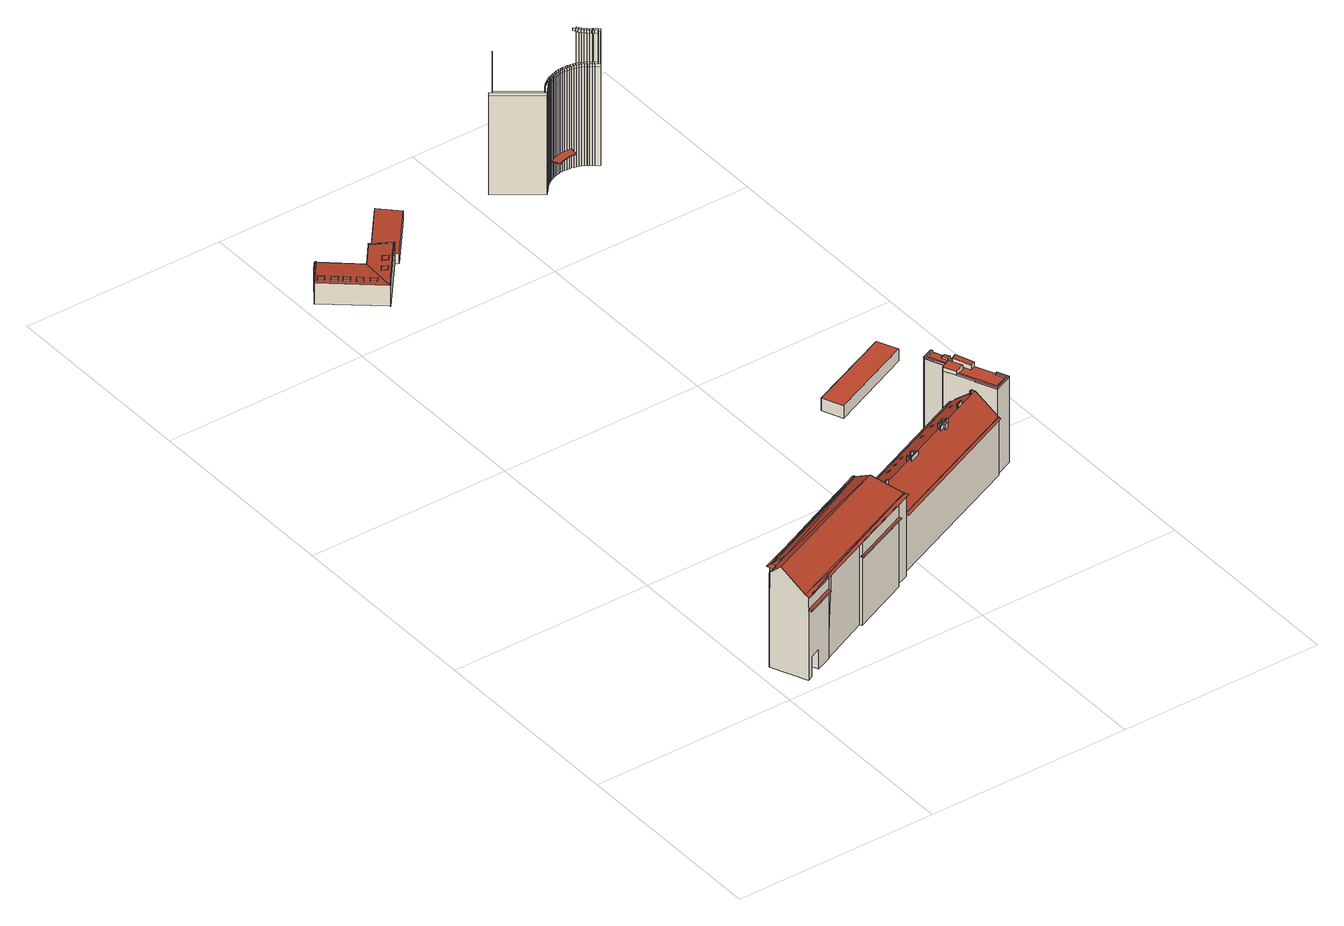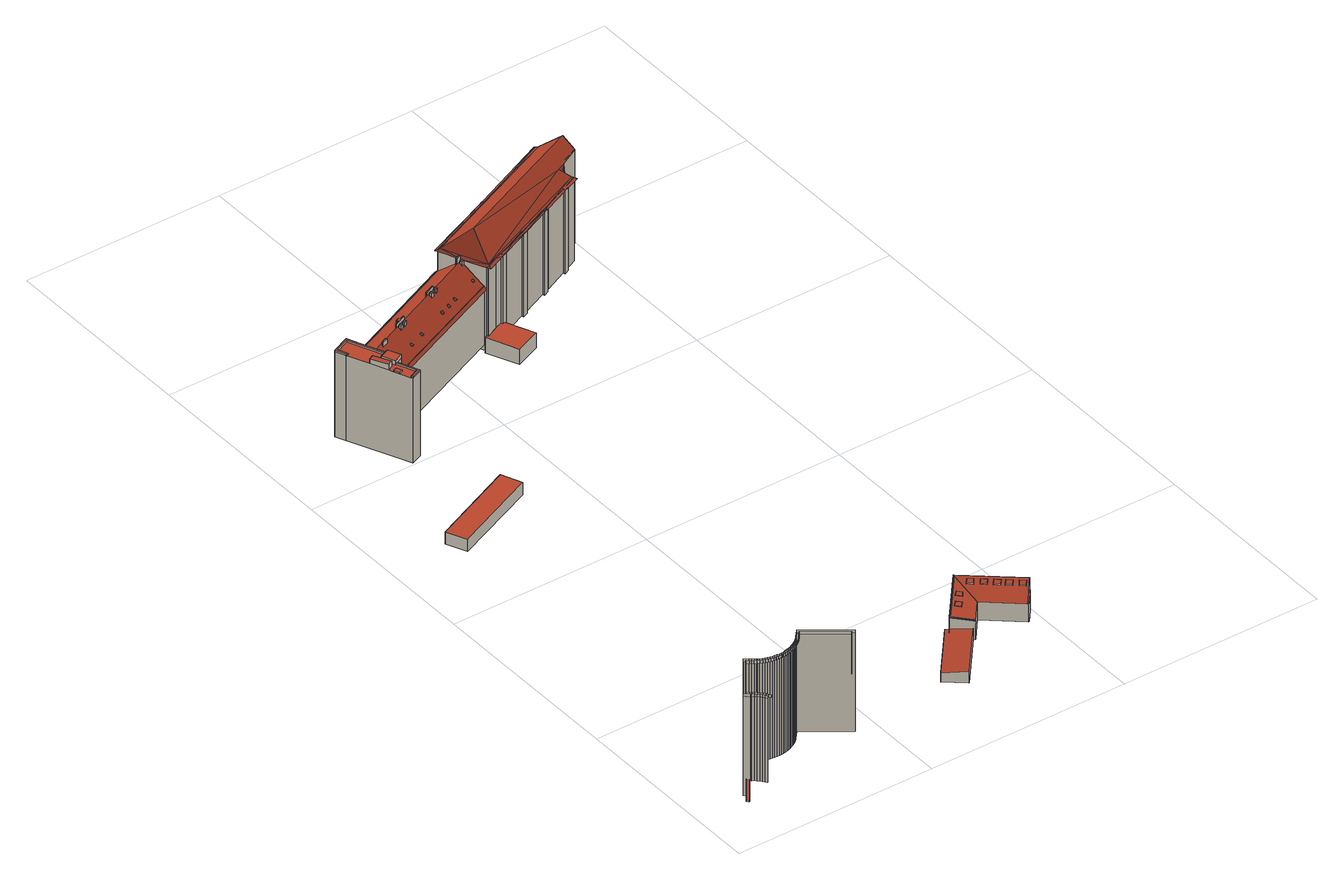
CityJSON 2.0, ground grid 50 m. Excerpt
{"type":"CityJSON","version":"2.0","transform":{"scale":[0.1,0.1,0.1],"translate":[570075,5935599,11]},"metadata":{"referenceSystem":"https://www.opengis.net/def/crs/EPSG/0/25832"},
"CityObjects":{
"building1":{"type":"Building","attributes":{"Grundfläche 2D":"473.805263","Grundhöhe NN":"13.768"},"children":["building1-1","building1-2"],"geometry":[{"type":"Solid","lod":"3","boundaries":[[[[0,1,2,3,4,5]],[[6,1,0,5,7,8,9,10,11]],[[12,13,14,15,16,17,18]],[[19,20,12,18]],[[21,22,23,19]],[[24,25,23]],[[23,22,26,27,28,20,19],[25,24,23]],[[27,29,20,28]],[[27,30,31,32,33,20,29]],[[33,34,35,36,37]],[[33,37,20]],[[38,39,40]],[[41,42,40,39,43,44]],[[35,45,42,41,37,36]],[[38,8,7,46,47]],[[39,38,47,43]],[[44,43,47,46,7]],[[41,44,7,5,37]],[[5,13,37]],[[13,12,37]],[[3,2,15,48,4]],[[37,12,20]],[[4,13,5]],[[4,48,15,14,13]],[[49,50,51,52,53,17,54,55]],[[21,19,18,17,53,56,57,58]],[[57,56,59,60,61,62,63,64,21,58]],[[65,64,63,66]],[[65,66,23]],[[23,66,67,68]],[[69,68,67,70,71,72]],[[73,69,72,71,70,74,75]],[[24,75,74,76]],[[25,24,76,77]],[[78,79,31,29,28,25,77,80]],[[34,33,32,31,79,81]],[[82,34,81,83]],[[84,82,83,85]],[[41,36,84,85,86]],[[87,41,86,88]],[[89,90,44,87,88,91]],[[92,90,89,93]],[[94,43,95,96]],[[43,92,93,95]],[[97,94,96,98]],[[99,97,98,100]],[[101,99,100,102]],[[103,101,102,104]],[[105,8,47,103,104,106]],[[107,8,105,108]],[[46,107,108,109]],[[7,46,109,110]],[[111,112,7,110,113]],[[114,10,115,116]],[[117,0,118,119,120]],[[10,111,113,115]],[[118,114,116,119]],[[121,122,123,3,124,117,120,125]],[[123,122,48]],[[122,126,48]],[[14,126,122,121]],[[54,14,121,55]],[[62,61,50,49]],[[52,51,60,59]],[[110,109,108,105,106,104,102,100,98,96,95,93,89,91,88,86,85,83,81,79,78,80,77,76,74,70,67,66,63,62,49,55,121,122,121,125,120,119,116,115,113]],[[52,59,56,53]],[[2,1,117,124,3]],[[6,117,1]],[[3,123,48,15,2]],[[16,15,14,54,17]],[[14,15,48,126]],[[64,65,23]],[[69,73,75,24,25,28,27,26,22,21,64,23,68]],[[28,29,30,27]],[[29,31,30]],[[34,82,84,35]],[[35,84,45]],[[45,36,41,42]],[[84,36,45]],[[44,90,92,97,38,40,42,41]],[[99,8,38,97]],[[8,107,46,7,9,8,99,47]],[[10,114,118,0,6,11,10,9,7,112,111]],[[0,117,6]],[[44,41,87]],[[94,92,43]],[[94,97,92]],[[99,101,47]],[[101,103,47]],[[61,60,51,50]]]],"semantics":{"surfaces":[{"type":"RoofSurface"},{"type":"WallSurface"},{"type":"GroundSurface"},{"type":"OuterCeilingSurface"}],"values":[[0,0,0,0,0,0,0,0,0,0,0,0,0,0,0,0,0,0,0,0,0,0,0,0,1,1,1,1,1,1,1,1,1,1,1,1,1,1,1,1,1,1,1,1,1,1,1,1,1,1,1,1,1,1,1,1,1,1,1,1,1,1,1,1,2,2,0,0,0,0,0,0,0,0,0,0,0,0,0,0,0,0,0,0,0,0,0,0,0,3]]}}]},
"building1-1":{"type":"BuildingInstallation","parents":["building1"],"geometry":[{"type":"MultiSurface","lod":"3","boundaries":[[[127,128,129,130,131,72]],[[129,128,127,132,133,134]],[[130,129,134,135]],[[131,130,135,136]],[[127,72,131,136,71,132]],[[71,136,135,134,133,132]]],"semantics":{"surfaces":[{"type":"RoofSurface"},{"type":"WallSurface"},{"type":"OuterCeilingSurface"}],"values":[0,1,1,1,1,2]}}]},
"building1-2":{"type":"BuildingInstallation","parents":["building1"],"geometry":[{"type":"MultiSurface","lod":"3","boundaries":[[[58,137,138,139,140]],[[141,138,137,58,57,142]],[[140,143,57,58]],[[139,138,141,144]],[[139,144,143,140]],[[141,142,57,143,144]]],"semantics":{"surfaces":[{"type":"RoofSurface"},{"type":"WallSurface"},{"type":"OuterCeilingSurface"}],"values":[0,1,1,1,1,2]}}]},
"building2":{"type":"Building","attributes":{"Grundfläche 2D":"54.736061","Grundhöhe NN":"13.752"},"geometry":[{"type":"Solid","lod":"3","boundaries":[[[[145,146,147,148,149,150,151,152,153]],[[154,155,148,147]],[[155,89,149,148]],[[88,85,151,150]],[[89,88,150,149]],[[85,83,152,151]],[[83,81,153,152]],[[81,156,145,153]],[[156,157,146,145]],[[157,154,147,146]],[[155,154,157,156,81,83,85,88,89]]]],"semantics":{"surfaces":[{"type":"RoofSurface"},{"type":"WallSurface"},{"type":"GroundSurface"}],"values":[[0,1,1,1,1,1,1,1,1,1,2]]}}]},
"building3":{"type":"Building","attributes":{"Grundfläche 2D":"262.554504","Grundhöhe NN":"14.884"},"children":["building3-1","building3-2","building3-3","building3-4","building3-5","building3-6","building3-7","building3-8","building3-9"],"geometry":[{"type":"Solid","lod":"3","boundaries":[[[[158,159,160,161,162,163,164]],[[165,166,167,168,169,170,171,172,173,174,175,162,161,160]],[[176,160,159]],[[177,178,179,180,181]],[[181,180,182,183]],[[177,184,185,178]],[[179,178,185,186]],[[180,179,186,182]],[[162,187,184,177,163]],[[188,158,164,163,177,181,183]],[[159,158,188,189]],[[176,159,189,190]],[[160,176,190,191]],[[166,165,160,191,192]],[[193,170,169,168,167,166,192,194]],[[195,172,171,170,193,196]],[[174,173,172,195,197]],[[162,175,174,197,198,187]],[[189,188,183,182,186,185,184,187,198,197,195,196,193,194,192,191,190]]]],"semantics":{"surfaces":[{"type":"RoofSurface"},{"type":"WallSurface"},{"type":"GroundSurface"}],"values":[[0,0,0,0,1,1,1,1,1,1,1,1,1,1,1,1,1,1,2]]}}]},
"building3-1":{"type":"BuildingInstallation","parents":["building3"],"geometry":[{"type":"MultiSurface","lod":"3","boundaries":[[[199,200,201,202]],[[202,201,203,204]],[[199,202,204,205]],[[200,199,205,206]],[[201,200,206,203]]],"semantics":{"surfaces":[{"type":"RoofSurface"},{"type":"WallSurface"}],"values":[0,1,1,1,1]}}]},
"building3-2":{"type":"BuildingInstallation","parents":["building3"],"geometry":[{"type":"MultiSurface","lod":"3","boundaries":[[[207,208,209,210]],[[210,209,211,212]],[[207,210,212,213]],[[208,207,213,214]],[[209,208,214,211]]],"semantics":{"surfaces":[{"type":"RoofSurface"},{"type":"WallSurface"}],"values":[0,1,1,1,1]}}]},
"building3-3":{"type":"BuildingInstallation","parents":["building3"],"geometry":[{"type":"MultiSurface","lod":"3","boundaries":[[[215,216,217,218]],[[218,217,219,220]],[[215,218,220,221]],[[216,215,221,222]],[[217,216,222,219]]],"semantics":{"surfaces":[{"type":"RoofSurface"},{"type":"WallSurface"}],"values":[0,1,1,1,1]}}]},
"building3-4":{"type":"BuildingInstallation","parents":["building3"],"geometry":[{"type":"MultiSurface","lod":"3","boundaries":[[[223,224,225,226,227,228,229,230]],[[231,232,227,226]],[[170,171,223,230]],[[165,231,226,225,224,223,171,233]],[[165,166,232,231]],[[228,227,232,166,167,168,169,170,230,229]]],"semantics":{"surfaces":[{"type":"RoofSurface"},{"type":"WallSurface"}],"values":[0,0,1,1,1,1]}}]},
"building3-5":{"type":"BuildingInstallation","parents":["building3"],"geometry":[{"type":"MultiSurface","lod":"3","boundaries":[[[234,235,236,237]],[[237,236,238,239]],[[234,237,239,240]],[[235,234,240,241]],[[236,235,241,238]]],"semantics":{"surfaces":[{"type":"RoofSurface"},{"type":"WallSurface"}],"values":[0,1,1,1,1]}}]},
"building3-6":{"type":"BuildingInstallation","parents":["building3"],"geometry":[{"type":"MultiSurface","lod":"3","boundaries":[[[242,243,244,245]],[[246,243,242]],[[247,248,246]],[[243,246,248,249,250]],[[251,252,247]],[[252,248,247]],[[253,252,251]],[[175,162,242,245]],[[162,163,246,242]],[[163,164,158,251,247,246]],[[158,159,253,251]],[[159,254,248,252,253]],[[244,243,250,249,248,254,161,175,245]]],"semantics":{"surfaces":[{"type":"RoofSurface"},{"type":"WallSurface"}],"values":[0,0,0,0,0,0,0,1,1,1,1,1,1]}}]},
"building3-7":{"type":"BuildingInstallation","parents":["building3"],"geometry":[{"type":"MultiSurface","lod":"3","boundaries":[[[255,256,257,258]],[[258,257,259,260]],[[255,258,260,261]],[[256,255,261,262]],[[257,256,262,259]]],"semantics":{"surfaces":[{"type":"RoofSurface"},{"type":"WallSurface"}],"values":[0,1,1,1,1]}}]},
"building3-8":{"type":"BuildingInstallation","parents":["building3"],"geometry":[{"type":"MultiSurface","lod":"3","boundaries":[[[263,264,265,266]],[[267,268,264,263]],[[268,269,265,264]],[[269,270,266,265]],[[267,263,266,270]]],"semantics":{"surfaces":[{"type":"RoofSurface"},{"type":"WallSurface"}],"values":[0,1,1,1,1]}}]},
"building3-9":{"type":"BuildingInstallation","parents":["building3"],"geometry":[{"type":"MultiSurface","lod":"3","boundaries":[[[271,272,273,274]],[[271,274,275,276]],[[274,273,277,275]],[[272,271,276,278]],[[273,272,278,277]]],"semantics":{"surfaces":[{"type":"RoofSurface"},{"type":"WallSurface"}],"values":[0,1,1,1,1]}}]},
"building4":{"type":"Building","attributes":{"Grundfläche 2D":"434.879198","Grundhöhe NN":"15.143"},"children":["building4-1","building4-2","building4-3","building4-4","building4-5","building4-6","building4-7","building4-8","building4-9","building4-10","building4-11","building4-12","building4-13","building4-14","building4-15","building4-16","building4-17"],"geometry":[{"type":"Solid","lod":"3","boundaries":[[[[279,280,281,282,283,284,285,286,287,288,289,290]],[[291,292,293,294,295,296,297,298,299,290,289,288,287,286,285]],[[300,301,302,294,293,292,291,285,284,283,303,304,305]],[[298,294,302,306]],[[280,279,290,299,298,306,307]],[[283,280,307,303]],[[305,304,303,307,306,302,301,300]],[[294,298,297,296,295]],[[283,282,281,280]]]],"semantics":{"surfaces":[{"type":"RoofSurface"},{"type":"WallSurface"},{"type":"GroundSurface"}],"values":[[0,0,1,1,1,1,2,0,0]]}}]},
"building4-1":{"type":"BuildingInstallation","parents":["building4"],"geometry":[{"type":"MultiSurface","lod":"3","boundaries":[[[308,309,310,311]],[[310,309,312,313]],[[311,310,313,314]],[[308,311,314,315]],[[309,308,315,312]]],"semantics":{"surfaces":[{"type":"RoofSurface"},{"type":"WallSurface"}],"values":[0,1,1,1,1]}}]},
"building4-2":{"type":"BuildingInstallation","parents":["building4"],"geometry":[{"type":"MultiSurface","lod":"3","boundaries":[[[316,317,318,319]],[[316,319,320,321]],[[322,320,319,318]],[[317,316,321,323]],[[317,323,322,318]]],"semantics":{"surfaces":[{"type":"RoofSurface"},{"type":"WallSurface"}],"values":[0,1,1,1,1]}}]},
"building4-3":{"type":"BuildingInstallation","parents":["building4"],"geometry":[{"type":"MultiSurface","lod":"3","boundaries":[[[324,325,326,327]],[[326,328,329,327]],[[329,330,324,327]],[[325,324,330,331]],[[326,325,331,328]]],"semantics":{"surfaces":[{"type":"RoofSurface"},{"type":"WallSurface"}],"values":[0,1,1,1,1]}}]},
"building4-4":{"type":"BuildingInstallation","parents":["building4"],"geometry":[{"type":"MultiSurface","lod":"3","boundaries":[[[332,333,334,335]],[[335,334,336,337]],[[332,335,337,338]],[[333,332,338,339]],[[334,333,339,336]]],"semantics":{"surfaces":[{"type":"RoofSurface"},{"type":"WallSurface"}],"values":[0,1,1,1,1]}}]},
"building4-5":{"type":"BuildingInstallation","parents":["building4"],"geometry":[{"type":"MultiSurface","lod":"3","boundaries":[[[340,341,342,343]],[[344,299,343,342]],[[340,343,299,345]],[[341,340,345,346]],[[342,341,346,344]]],"semantics":{"surfaces":[{"type":"RoofSurface"},{"type":"WallSurface"}],"values":[0,1,1,1,1]}}]},
"building4-6":{"type":"BuildingInstallation","parents":["building4"],"geometry":[{"type":"MultiSurface","lod":"3","boundaries":[[[347,348,349,350]],[[350,349,351,352]],[[349,348,353,351]],[[347,350,352,354]],[[348,347,354,353]]],"semantics":{"surfaces":[{"type":"RoofSurface"},{"type":"WallSurface"}],"values":[0,1,1,1,1]}}]},
"building4-7":{"type":"BuildingInstallation","parents":["building4"],"geometry":[{"type":"MultiSurface","lod":"3","boundaries":[[[355,356,357,358]],[[357,356,359,360]],[[356,355,361,359]],[[358,357,360,362]],[[355,358,362,361]]],"semantics":{"surfaces":[{"type":"RoofSurface"},{"type":"WallSurface"}],"values":[0,1,1,1,1]}}]},
"building4-8":{"type":"BuildingInstallation","parents":["building4"],"geometry":[{"type":"MultiSurface","lod":"3","boundaries":[[[363,364,365,366]],[[366,365,367,368]],[[368,369,363,366]],[[364,363,369,370]],[[365,364,370,367]]],"semantics":{"surfaces":[{"type":"RoofSurface"},{"type":"WallSurface"}],"values":[0,1,1,1,1]}}]},
"building4-9":{"type":"BuildingInstallation","parents":["building4"],"geometry":[{"type":"MultiSurface","lod":"3","boundaries":[[[371,372,373,374]],[[374,373,375,376]],[[376,377,371,374]],[[372,371,377,378]],[[373,372,378,375]]],"semantics":{"surfaces":[{"type":"RoofSurface"},{"type":"WallSurface"}],"values":[0,1,1,1,1]}}]},
"building4-10":{"type":"BuildingInstallation","parents":["building4"],"geometry":[{"type":"MultiSurface","lod":"3","boundaries":[[[379,380,381,382]],[[382,381,383,384]],[[379,382,384,385]],[[380,379,385,386]],[[381,380,386,383]]],"semantics":{"surfaces":[{"type":"RoofSurface"},{"type":"WallSurface"}],"values":[0,1,1,1,1]}}]},
"building4-11":{"type":"BuildingInstallation","parents":["building4"],"geometry":[{"type":"MultiSurface","lod":"3","boundaries":[[[387,388,389,390]],[[390,389,391,392]],[[387,390,392,393]],[[388,387,393,394]],[[389,388,394,391]]],"semantics":{"surfaces":[{"type":"RoofSurface"},{"type":"WallSurface"}],"values":[0,1,1,1,1]}}]},
"building4-12":{"type":"BuildingInstallation","parents":["building4"],"geometry":[{"type":"MultiSurface","lod":"3","boundaries":[[[395,396,397,398]],[[396,395,399,400]],[[398,397,401,402]],[[395,398,402,399]],[[397,396,400,401]]],"semantics":{"surfaces":[{"type":"RoofSurface"},{"type":"WallSurface"}],"values":[0,1,1,1,1]}}]},
"building4-13":{"type":"BuildingInstallation","parents":["building4"],"geometry":[{"type":"MultiSurface","lod":"3","boundaries":[[[403,404,405,406]],[[406,405,407,408]],[[403,406,408,409]],[[404,403,409,410]],[[405,404,410,407]]],"semantics":{"surfaces":[{"type":"RoofSurface"},{"type":"WallSurface"}],"values":[0,1,1,1,1]}}]},
"building4-14":{"type":"BuildingInstallation","parents":["building4"],"geometry":[{"type":"MultiSurface","lod":"3","boundaries":[[[411,412,413,414]],[[413,412,415,416]],[[414,413,416,417]],[[411,414,417,418]],[[418,415,412,411]]],"semantics":{"surfaces":[{"type":"RoofSurface"},{"type":"WallSurface"}],"values":[0,1,1,1,1]}}]},
"building4-15":{"type":"BuildingInstallation","parents":["building4"],"geometry":[{"type":"MultiSurface","lod":"3","boundaries":[[[419,420,421,422]],[[419,422,423,424]],[[422,421,425,423]],[[420,419,424,426]],[[421,420,426,425]]],"semantics":{"surfaces":[{"type":"RoofSurface"},{"type":"WallSurface"}],"values":[0,1,1,1,1]}}]},
"building4-16":{"type":"BuildingInstallation","parents":["building4"],"geometry":[{"type":"MultiSurface","lod":"3","boundaries":[[[427,428,429,430]],[[431,432,428,427]],[[429,428,432,433]],[[434,430,429,433]],[[434,431,427,430]]],"semantics":{"surfaces":[{"type":"RoofSurface"},{"type":"WallSurface"}],"values":[0,1,1,1,1]}}]},
"building4-17":{"type":"BuildingInstallation","parents":["building4"],"geometry":[{"type":"MultiSurface","lod":"3","boundaries":[[[435,436,437,438,439,440,441,442]],[[437,436,443,444]],[[444,445,438,437]],[[445,446,439,438]],[[446,447,440,439]],[[447,448,441,440]],[[442,441,448,449]],[[435,442,449,450]],[[436,435,450,443]]],"semantics":{"surfaces":[{"type":"RoofSurface"},{"type":"WallSurface"}],"values":[0,1,1,1,1,1,1,1,1]}}]},
"building5":{"type":"Building","attributes":{"Grundfläche 2D":"78.670716","Grundhöhe NN":"15.337"},"children":["building5-1","building5-2","building5-3","building5-4","building5-5"],"geometry":[{"type":"Solid","lod":"3","boundaries":[[[[451,452,453,454,455,456,457,458,459,460,461,462,463,464,465,466,467,468]],[[469,454,453,452,470,471]],[[472,473,462,461,460,459,458,457,456,455,454,469,474]],[[463,462,473,475]],[[464,463,475,476]],[[465,464,476,477]],[[478,479,480,451,468,467,466,465,477,481]],[[452,451,480,470]],[[473,472,474,469,471,470,480,479,478,481,477,476,475]]]],"semantics":{"surfaces":[{"type":"RoofSurface"},{"type":"WallSurface"},{"type":"GroundSurface"}],"values":[[0,1,1,1,1,1,1,1,2]]}}]},
"building5-1":{"type":"BuildingInstallation","parents":["building5"],"geometry":[{"type":"MultiSurface","lod":"3","boundaries":[[[482,483,484,485]],[[456,457,483,482]],[[457,486,484,483]],[[486,487,485,484]],[[487,456,482,485]]],"semantics":{"surfaces":[{"type":"RoofSurface"},{"type":"WallSurface"}],"values":[0,1,1,1,1]}}]},
"building5-2":{"type":"BuildingInstallation","parents":["building5"],"geometry":[{"type":"MultiSurface","lod":"3","boundaries":[[[488,489,490,491,492,493,494]],[[462,463,491,490]],[[463,464,492,491]],[[493,495,496,494]],[[496,460,488,494]],[[460,461,462,490,489,488]]],"semantics":{"surfaces":[{"type":"RoofSurface"},{"type":"WallSurface"}],"values":[0,1,1,1,1,1]}}]},
"building5-3":{"type":"BuildingInstallation","parents":["building5"],"geometry":[{"type":"MultiSurface","lod":"3","boundaries":[[[497,498,499,500,501,502,503,504,505,506,507,508]],[[452,453,454,501,500,499]],[[454,455,502,501]],[[455,509,503,502]],[[509,510,504,503]],[[510,511,505,504]],[[511,512,506,505]],[[466,467,468,451,498,497,508,507]],[[451,452,499,498]]],"semantics":{"surfaces":[{"type":"RoofSurface"},{"type":"WallSurface"}],"values":[0,1,1,1,1,1,1,1,1]}}]},
"building5-4":{"type":"BuildingInstallation","parents":["building5"],"geometry":[{"type":"MultiSurface","lod":"3","boundaries":[[[513,514,515,516]],[[465,513,516,517,495,493,492,464]],[[513,465,466,507,514]],[[515,514,507,506,512,518]],[[516,515,518,517]]],"semantics":{"surfaces":[{"type":"RoofSurface"},{"type":"WallSurface"}],"values":[0,1,1,1,1]}}]},
"building5-5":{"type":"BuildingInstallation","parents":["building5"],"geometry":[{"type":"MultiSurface","lod":"3","boundaries":[[[519,520,521,522]],[[459,523,522,521]],[[519,522,523,524]],[[524,458,520,519]],[[458,459,521,520]]],"semantics":{"surfaces":[{"type":"RoofSurface"},{"type":"WallSurface"}],"values":[0,1,1,1,1]}}]},
"building6":{"type":"Building","attributes":{"Grundfläche 2D":"123.649890","Grundhöhe NN":"14.458"},"geometry":[{"type":"Solid","lod":"3","boundaries":[[[[525,526,527,528]],[[526,525,529,530]],[[527,526,530,531]],[[528,527,531,532]],[[525,528,532,529]],[[530,529,532,531]]]],"semantics":{"surfaces":[{"type":"RoofSurface"},{"type":"WallSurface"},{"type":"GroundSurface"}],"values":[[0,1,1,1,1,2]]}}]},
"building7":{"type":"Building","attributes":{"Grundfläche 2D":"3471.027992","Grundhöhe NN":"11.760"},"children":["building7-1","building7-2"],"geometry":[{"type":"MultiSurface","lod":"3","boundaries":[[[533,534,535,536]],[[537,538,539,540]],[[534,533,541,542]],[[533,543,544,541]],[[543,533,536,545]],[[546,537,540,547]],[[548,539,538,549]],[[550,551,552,534,542,553]],[[535,534,552,551,554,555]],[[556,548,549,557]],[[556,557,558,559,560,561]],[[551,562,563,554]],[[562,551,550,564]],[[560,559,565,566,567,568]],[[562,569,570,563]],[[569,562,564,571]],[[567,566,572,573,574,575]],[[576,570,569,577]],[[577,569,571,578]],[[573,579,580,574]],[[577,581,582,576]],[[581,577,578,583]],[[580,579,584,585,586,587]],[[581,588,589,582]],[[588,581,583,590]],[[586,585,591,592,593,594]],[[588,595,596,589]],[[595,588,590,597,598,599]],[[592,600,601,593]],[[595,602,603,596]],[[604,602,595,599,598,597,605,606]],[[600,607,608,601]],[[602,609,610,603]],[[611,609,602,604,606,605,612,613]],[[609,614,615,610]],[[616,617,608,607,618,619]],[[620,614,609,611,613,612,621,622]],[[619,623,624,616]],[[614,625,626,615]],[[627,625,614,620,622,621,628,629]],[[625,630,631,626]],[[632,630,625,627,629,628,633,634]],[[635,636,624,623,637,638]],[[630,639,640,631]],[[641,639,630,632,634,633,642,643]],[[644,635,638,645]],[[639,646,647,640]],[[644,645,648,649,650,651]],[[652,646,639,641,643,642,653,654]],[[655,650,649,656]],[[646,657,658,647]],[[659,657,646,652,654,653,660,661]],[[662,663,655,656,664,665]],[[657,666,667,658]],[[668,666,657,659,661,660,669,670]],[[671,672,662,665,673,674]],[[666,675,676,667]],[[677,675,666,668,670,669,678,679]],[[680,681,671,674,682,683]],[[675,684,685,676]],[[686,680,683,687]],[[688,684,675,677,679,678,689,690]],[[687,691,692,686]],[[684,693,694,685]],[[684,688,690,689,695,693]],[[696,692,691,697]],[[693,698,699,694]],[[698,693,695,700]],[[698,701,702,699]],[[703,696,697,704]],[[701,698,700,705]],[[701,706,707,702]],[[708,709,703,704,710,711]],[[706,701,705,712]],[[706,713,714,707]],[[715,708,711,716]],[[713,706,712,717]],[[713,718,719,714]],[[718,713,717,720]],[[721,722,715,716,723,724]],[[725,719,718,726]],[[726,718,720,727]],[[726,728,729,725]],[[728,726,727,730]],[[731,732,721,724,733,734]],[[728,735,736,729]],[[735,728,730,737]],[[731,734,738,739,740,741]],[[735,742,743,736]],[[742,735,737,744]],[[745,746,740,739,747,748]],[[749,750,743,742]],[[751,745,748,752]],[[749,742,744,753]],[[754,751,752,755]],[[755,756,757,754]],[[749,758,759,750]],[[758,749,753,760]],[[761,762,763,764]],[[762,765,766,763]],[[765,767,768,766]],[[767,769,770,768]],[[771,772,773,774]],[[771,774,775,776]],[[777,778,772,771]],[[777,771,776,779]],[[780,770,769,781]],[[782,783,778,777]],[[782,777,779,784]],[[785,780,781,786]],[[787,788,783,782]],[[787,782,784,789]],[[790,785,786,791]],[[792,793,788,787]],[[792,787,789,794]],[[791,795,796,790]],[[795,797,798,796]],[[799,800,793,792]],[[799,792,794,801]],[[797,802,757,756,803,798]],[[804,805,800,799]],[[804,799,801,806]],[[807,808,809,810,805,804,811,812,813,814,758,760,815]],[[758,814,813,812,811,804,806,816,817,818,819,759]]],"semantics":{"surfaces":[{"type":"WallSurface"}],"values":[0,0,0,0,0,0,0,0,0,0,0,0,0,0,0,0,0,0,0,0,0,0,0,0,0,0,0,0,0,0,0,0,0,0,0,0,0,0,0,0,0,0,0,0,0,0,0,0,0,0,0,0,0,0,0,0,0,0,0,0,0,0,0,0,0,0,0,0,0,0,0,0,0,0,0,0,0,0,0,0,0,0,0,0,0,0,0,0,0,0,0,0,0,0,0,0,0,0,0,0,0,0,0,0,0,0,0,0,0,0,0,0,0,0,0,0,0,0,0,0,0,0,0,0]}}]},
"building7-1":{"type":"BuildingInstallation","parents":["building7"],"geometry":[{"type":"MultiSurface","lod":"3","boundaries":[[[820,821,822,823,824,825,826,827,828,829,830,688,677,668,659,652,641,632,627,620,611,604,599,831]],[[613,606,604,611]],[[606,598,599,604]],[[832,833,830,829]],[[834,835,822,821]],[[835,836,823,822]],[[836,837,824,823]],[[837,838,825,824]],[[838,839,826,825]],[[839,840,827,826]],[[840,841,828,827]],[[841,832,829,828]],[[842,843,820,831]],[[843,834,821,820]],[[833,690,688,830]],[[690,679,677,688]],[[679,670,668,677]],[[670,661,659,668]],[[661,654,652,659]],[[654,643,641,652]],[[643,634,632,641]],[[634,629,627,632]],[[629,622,620,627]],[[622,613,611,620]],[[598,842,831,599]],[[629,634,643,654,661,670,679,690,833,832,841,840,839,838,837,836,835,834,843,842,598,606,613,622]]],"semantics":{"surfaces":[{"type":"RoofSurface"},{"type":"WallSurface"},{"type":"OuterCeilingSurface"}],"values":[0,1,1,1,1,1,1,1,1,1,1,1,1,1,1,1,1,1,1,1,1,1,1,1,1,2]}}]},
"building7-2":{"type":"BuildingInstallation","parents":["building7"],"geometry":[{"type":"MultiSurface","lod":"3","boundaries":[[[844,845,846,847,848]],[[845,809,808,846]],[[808,849,847,846]],[[848,847,849,850]],[[850,851,809,845,844,848]]],"semantics":{"surfaces":[{"type":"RoofSurface"},{"type":"WallSurface"}],"values":[0,1,1,1,1]}}]}
},
"vertices":[
[58,146,246],[52,150,243],[64,122,243],[66,123,244],[71,124,248],[62,144,248],[53,151,243],[159,192,245],[177,205,243],[165,200,243],[98,170,243],[85,165,243],[372,220,298],[84,129,269],[66,121,269],[65,120,269],[19,97,271],[19,96,272],[31,70,298],[54,17,248],[431,182,248],[57,10,244],[58,8,243],[149,54,246],[400,167,247],[402,168,247],[258,96,243],[441,176,243],[433,180,247],[434,180,247],[441,177,243],[438,182,243],[415,234,243],[413,240,243],[390,290,243],[386,298,243],[385,291,247],[384,288,248],[245,236,243],[299,256,245],[325,271,243],[358,278,247],[337,276,243],[327,266,246],[339,271,247],[385,298,243],[167,196,245],[178,202,245],[66,121,265],[58,114,28],[58,114,80],[31,101,80],[31,101,28],[19,96,28],[68,118,271],[68,118,28],[57,10,28],[57,10,209],[57,10,213],[70,16,28],[70,16,80],[98,29,80],[98,29,28],[135,45,28],[135,45,244],[134,47,245],[134,47,28],[258,104,28],[258,104,247],[261,98,243],[261,98,28],[261,98,209],[261,98,211],[276,105,243],[403,161,28],[403,161,243],[400,167,28],[402,168,28],[434,180,28],[438,182,28],[433,180,28],[390,290,28],[388,290,245],[388,290,28],[387,292,244],[387,292,28],[358,278,28],[340,270,247],[340,270,28],[337,275,28],[337,275,243],[339,271,28],[325,270,243],[325,270,28],[259,235,247],[327,266,28],[259,235,28],[257,240,243],[257,240,28],[245,235,243],[245,235,28],[247,231,246],[247,231,28],[179,200,246],[179,200,28],[177,205,28],[178,202,28],[165,199,243],[165,199,28],[167,196,28],[159,192,28],[100,165,246],[106,168,246],[100,165,28],[86,164,243],[98,170,28],[86,164,28],[56,145,243],[88,160,246],[88,160,28],[56,145,28],[66,121,28],[67,121,28],[66,121,264],[64,127,244],[66,123,28],[67,121,269],
[258,97,211],[258,96,211],[260,91,211],[405,154,211],[402,161,211],[258,97,209],[258,96,209],[260,91,209],[405,154,209],[402,161,209],
[58,8,213],[60,3,211],[135,35,211],[131,44,213],[60,3,209],[58,8,209],[131,44,209],[135,35,209],
[397,293,67],[363,369,67],[301,343,67],[332,273,67],[337,275,67],[340,270,67],[387,292,67],[388,290,67],[390,290,67],[301,343,28],[332,273,28],[397,293,28],[363,369,28],
[182,1723,86],[181,1721,86],[138,1670,86],[128,1576,92],[128,1572,93],[224,1688,93],[185,1720,87],[57,1738,86],[55,1739,86],[54,1738,86],[49,1733,86],[33,1713,88],[30,1709,89],[32,1708,89],[32,1707,89],[12,1682,92],[5,1674,93],[127,1573,93],[180,1721,86],[224,1688,64],[232,1682,63],[329,1799,63],[282,1837,68],[185,1720,68],[282,1837,39],[185,1720,39],[224,1688,39],[232,1682,39],[329,1799,39],[128,1572,39],[182,1723,39],[181,1721,39],[180,1721,39],[138,1670,39],[55,1739,39],[30,1709,39],[54,1738,39],[32,1707,39],[32,1708,39],[5,1674,39],[127,1573,39],
[122,1610,93],[110,1620,93],[101,1608,94],[113,1599,94],[101,1608,92],[113,1599,92],[122,1610,90],[110,1620,90],
[59,1662,93],[47,1672,93],[38,1661,94],[50,1651,94],[38,1661,92],[50,1651,92],[59,1662,90],[47,1672,90],
[100,1628,93],[88,1638,93],[79,1627,94],[91,1617,94],[79,1627,92],[91,1617,92],[100,1628,90],[88,1638,90],
[32,1708,93],[35,1711,92],[36,1713,92],[51,1731,89],[54,1738,88],[49,1733,89],[33,1713,92],[30,1709,93],[57,1738,88],[55,1739,88],[35,1711,89],
[154,1641,91],[145,1629,91],[156,1620,93],[166,1631,93],[156,1620,92],[166,1631,92],[154,1641,90],[145,1629,90],
[128,1572,94],[171,1627,95],[161,1615,95],[127,1573,94],[224,1688,94],[185,1720,89],[221,1687,95],[194,1655,95],[185,1644,95],[182,1723,88],[183,1718,89],[181,1721,88],[221,1687,93],
[79,1646,93],[67,1656,93],[58,1645,94],[69,1635,94],[58,1645,92],[69,1635,92],[79,1646,90],[67,1656,90],
[16,1679,94],[28,1669,94],[37,1680,93],[26,1690,93],[16,1679,92],[28,1669,92],[37,1680,90],[26,1690,90],
[178,1669,91],[168,1657,91],[179,1648,93],[189,1659,93],[189,1659,92],[178,1669,90],[179,1648,92],[168,1657,90],
[418,228,234],[438,182,193],[441,177,188],[796,334,189],[794,338,192],[793,340,194],[771,390,239],[766,388,239],[723,369,239],[711,364,239],[416,234,239],[415,234,239],[771,391,238],[769,396,234],[753,431,203],[749,440,194],[746,446,189],[397,293,188],[390,290,188],[393,284,194],[413,240,233],[771,391,41],[753,431,41],[749,440,41],[794,338,41],[793,340,41],[771,390,41],[393,284,41],[438,182,41],
[503,315,208],[505,310,212],[510,312,212],[508,317,208],[505,310,211],[510,312,211],[508,317,207],[503,315,207],
[484,306,208],[478,304,208],[481,299,212],[486,302,212],[486,302,211],[484,306,207],[481,299,211],[478,304,207],
[522,283,244],[520,288,244],[515,285,244],[517,280,244],[515,285,233],[517,280,237],[522,283,237],[520,288,233],
[642,342,244],[636,339,244],[638,334,244],[644,337,244],[638,334,237],[644,337,237],[642,342,232],[636,339,233],
[416,235,244],[422,238,244],[419,243,244],[413,240,244],[419,243,233],[416,235,238],[422,238,238],
[651,380,208],[645,378,208],[648,373,212],[653,375,212],[648,373,211],[653,375,211],[645,378,207],[651,380,207],
[717,409,208],[719,405,212],[724,407,212],[722,412,208],[719,405,211],[724,407,211],[717,409,207],[722,412,207],
[710,365,246],[722,371,246],[721,374,246],[708,369,246],[721,374,234],[708,369,234],[710,365,237],[722,371,237],
[760,387,244],[765,389,244],[764,393,244],[758,391,244],[764,393,234],[758,391,234],[760,387,238],[765,389,238],
[534,288,244],[540,290,244],[537,295,244],[531,293,244],[537,295,233],[531,293,233],[534,288,237],[540,290,237],
[652,340,244],[658,343,244],[656,348,244],[650,345,244],[656,348,233],[650,345,233],[652,340,237],[658,343,237],
[607,361,208],[609,356,212],[615,358,212],[612,363,208],[607,361,207],[609,356,211],[615,358,211],[612,363,207],
[527,326,208],[529,321,212],[535,323,212],[533,328,208],[535,323,211],[533,328,207],[527,326,207],[529,321,211],
[430,234,252],[428,237,252],[417,232,252],[419,229,252],[428,237,237],[417,232,237],[419,229,234],[430,234,234],
[410,274,208],[412,269,212],[417,271,212],[415,276,208],[415,276,207],[410,274,207],[417,271,211],[412,269,211],
[543,288,245],[520,278,245],[521,275,245],[545,285,245],[543,288,237],[520,278,237],[521,275,234],[545,285,234],
[663,338,246],[662,341,246],[632,327,246],[633,324,246],[644,329,246],[646,325,246],[654,329,246],[652,333,246],[662,341,238],[632,327,237],[633,324,235],[644,329,235],[646,325,231],[654,329,231],[652,333,235],[663,338,235],
[793,340,263],[836,359,263],[836,360,263],[826,383,263],[824,386,263],[802,435,263],[784,477,263],[779,489,263],[773,502,263],[762,527,263],[760,530,263],[760,531,263],[734,520,263],[756,469,263],[739,461,263],[753,431,263],[771,391,263],[771,390,263],[826,383,43],[836,359,43],[836,360,43],[760,530,43],[760,531,43],[773,502,43],[734,520,43],[756,469,43],[739,461,43],[771,391,43],[771,390,43],[793,340,43],[753,431,43],
[802,435,274],[784,477,277],[771,471,277],[789,429,274],[771,471,263],[789,429,263],
[762,527,267],[760,530,267],[760,531,267],[734,520,267],[756,469,267],[760,471,267],[740,517,267],[760,471,263],[740,517,263],
[771,390,267],[793,340,267],[836,359,267],[836,360,267],[826,383,267],[824,386,267],[820,384,267],[830,361,267],[796,346,267],[758,433,267],[753,431,267],[771,391,267],[820,384,263],[830,361,263],[796,346,263],[758,433,263],
[739,461,274],[753,431,274],[776,441,274],[762,472,274],[762,472,263],[776,441,263],
[770,485,267],[779,489,267],[773,502,267],[764,498,267],[764,498,263],[770,485,263],
[847,840,67],[636,748,67],[657,698,67],[869,791,67],[847,840,35],[636,748,35],[657,698,35],[869,791,35],
[551,1799,265],[649,1726,265],[649,1726,272],[551,1799,272],[560,1800,272],[648,1734,272],[648,1734,265],[560,1800,265],[551,1799,8],[649,1726,8],[637,1915,265],[637,1915,8],[637,1915,272],[643,1911,272],[643,1911,265],[653,1740,265],[653,1740,272],[659,1739,8],[659,1739,265],[658,1737,265],[658,1737,8],[659,1739,272],[658,1737,272],[654,1743,265],[654,1743,272],[655,1743,272],[658,1747,272],[658,1747,265],[655,1743,265],[663,1743,265],[663,1743,272],[663,1743,8],[659,1748,272],[662,1752,272],[662,1752,265],[659,1748,265],[667,1747,265],[667,1747,272],[667,1747,8],[663,1752,272],[667,1756,272],[667,1756,265],[663,1752,265],[671,1751,272],[671,1751,265],[671,1751,8],[672,1759,272],[672,1759,265],[675,1755,265],[675,1755,272],[675,1755,8],[672,1760,272],[676,1763,272],[676,1763,265],[672,1760,265],[680,1758,265],[680,1758,272],[680,1758,8],[677,1763,272],[682,1766,272],[682,1766,265],[677,1763,265],[685,1761,265],[685,1761,272],[685,1761,8],[685,1761,57],[685,1761,59],[687,1769,272],[687,1769,265],[690,1763,265],[690,1763,272],[690,1763,59],[690,1763,8],[690,1763,57],[692,1771,272],[692,1771,265],[695,1766,265],[695,1766,272],[695,1766,59],[695,1766,8],[695,1766,57],[700,1768,265],[700,1768,272],[698,1773,265],[693,1771,265],[693,1771,272],[698,1773,272],[700,1768,59],[700,1768,8],[700,1768,57],[704,1775,272],[704,1775,265],[705,1769,265],[705,1769,272],[705,1769,59],[705,1769,8],[705,1769,57],[711,1771,265],[711,1771,272],[711,1771,59],[711,1771,8],[711,1771,57],[710,1777,265],[709,1777,265],[709,1777,272],[710,1777,272],[716,1772,265],[716,1772,272],[716,1772,59],[716,1772,8],[716,1772,57],[715,1778,265],[715,1778,272],[722,1772,265],[722,1772,272],[716,1778,272],[721,1778,272],[721,1778,265],[716,1778,265],[722,1772,59],[722,1772,8],[722,1772,57],[722,1778,265],[722,1778,272],[727,1773,265],[727,1773,272],[727,1773,59],[727,1773,8],[727,1773,57],[727,1779,265],[727,1778,265],[727,1778,272],[727,1779,272],[733,1772,265],[733,1772,272],[733,1772,59],[733,1772,8],[733,1772,57],[733,1778,265],[728,1779,265],[728,1779,272],[733,1778,272],[739,1772,265],[739,1772,272],[739,1772,59],[739,1772,8],[739,1772,57],[739,1778,265],[734,1778,265],[734,1778,272],[739,1778,272],[744,1771,265],[744,1771,272],[740,1778,265],[740,1778,272],[744,1771,59],[744,1771,8],[744,1771,57],[745,1777,272],[745,1777,265],[750,1770,265],[750,1770,272],[750,1770,8],[751,1776,265],[751,1776,272],[755,1769,265],[755,1769,272],[755,1769,8],[760,1767,265],[760,1767,272],[757,1774,265],[757,1774,272],[760,1767,8],[766,1765,265],[766,1765,272],[763,1772,265],[762,1772,265],[762,1772,272],[763,1772,272],[766,1765,8],[771,1762,265],[771,1762,272],[768,1770,265],[768,1770,272],[771,1762,8],[775,1759,265],[775,1759,272],[775,1759,8],[774,1767,265],[773,1768,265],[773,1768,272],[774,1767,272],[776,1759,272],[776,1759,265],[776,1759,8],[780,1756,265],[780,1756,272],[780,1756,8],[779,1764,265],[778,1765,265],[778,1765,272],[779,1764,272],[785,1753,265],[785,1753,272],[785,1753,8],[783,1761,272],[784,1761,272],[784,1761,265],[783,1761,265],[789,1749,265],[789,1749,272],[789,1749,8],[789,1758,265],[788,1758,265],[788,1758,272],[789,1758,272],[799,1742,265],[799,1742,272],[792,1755,265],[792,1755,272],[799,1742,8],[798,1750,265],[798,1750,272],[865,1840,272],[865,1840,265],[872,1841,265],[872,1841,272],[872,1841,8],[827,1878,265],[830,1873,265],[830,1873,272],[827,1878,272],[833,1868,265],[833,1868,272],[837,1863,265],[837,1863,272],[841,1859,265],[841,1859,272],[838,1871,265],[838,1871,47],[835,1876,47],[835,1876,265],[835,1876,272],[838,1871,272],[841,1867,265],[841,1867,47],[841,1867,272],[845,1855,272],[845,1855,265],[845,1863,265],[845,1863,47],[845,1863,272],[850,1851,272],[850,1851,265],[849,1859,265],[849,1859,47],[849,1859,272],[854,1847,272],[854,1847,265],[853,1855,265],[853,1855,47],[853,1855,272],[855,1847,265],[855,1847,272],[858,1845,265],[858,1845,272],[858,1852,265],[858,1852,47],[858,1852,272],[864,1841,265],[864,1841,272],[860,1850,265],[860,1850,47],[860,1850,272],[867,1845,8],[867,1845,47],[862,1849,47],[861,1850,47],[861,1850,265],[862,1849,265],[867,1845,265],[868,1844,265],[868,1844,8],[861,1850,272],[862,1849,272],[867,1845,272],[868,1844,272],
[699,1744,59],[703,1746,59],[707,1747,59],[711,1748,59],[715,1749,59],[719,1750,59],[724,1751,59],[728,1751,59],[732,1751,59],[736,1750,59],[741,1750,59],[695,1742,59],[736,1750,57],[741,1750,57],[703,1746,57],[707,1747,57],[711,1748,57],[715,1749,57],[719,1750,57],[724,1751,57],[728,1751,57],[732,1751,57],[695,1742,57],[699,1744,57],
[905,1908,51],[862,1849,51],[867,1845,51],[911,1904,51],[906,1908,51],[911,1904,47],[906,1908,47],[905,1908,47]
]}
